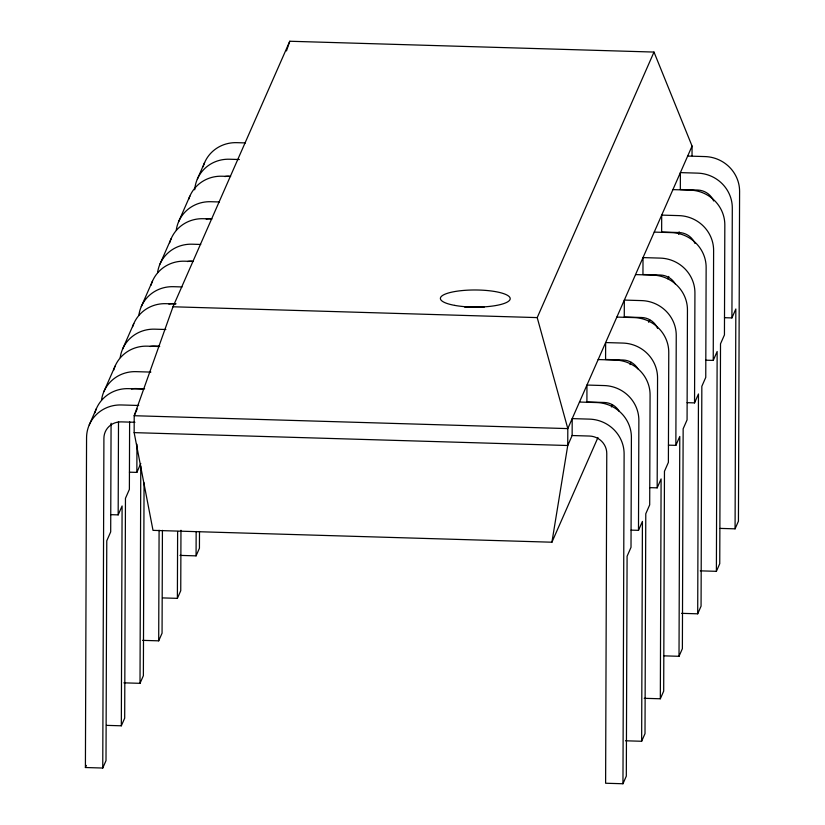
<?xml version="1.0" encoding="UTF-8"?>
<svg xmlns="http://www.w3.org/2000/svg" width="825" height="825" viewBox="0 0 825 825"><rect width="100%" height="100%" fill="white"/><g stroke="black" fill="none" stroke-linecap="round" stroke-linejoin="round"><path stroke-width="1.24" d="M111.076 423.235L110.694 531.877L106.776 540.798L106.002 760.64L102.754 768.034L85.408 767.518L86.563 437.755A34.887 33.629 23.7 0 1 121.368 404.962L138.713 405.477M102.754 768.034L103.909 438.271A17.449 16.82 23.7 0 1 121.306 421.874L134.939 422.276M110.736 514.666L118.171 514.882L118.501 421.575M106.466 725.361L121.327 725.804L122.1 505.962L118.171 514.882M129.618 421.647L129.381 489.39L125.462 498.31L124.688 718.163L121.327 725.804M597.95 437.539L551.915 542.211L153.007 530.362L134.155 432.63L134.207 415.718L172.992 306.776L289.771 41.25L653.998 52.068L692.062 146.077L692.031 155.739M129.422 472.178L136.857 472.395L136.96 444.273M123.905 682.842L140.013 683.327L140.776 466.043M144.055 482.831L143.375 675.675L140.013 683.327M142.591 640.355L158.699 640.839L159.091 530.269M162.422 530.341L162.061 633.188L158.699 640.839M162.515 597.908L177.385 598.352L177.623 531.496M180.964 530.279L180.747 590.7L177.385 598.352M179.963 555.39L196.072 555.864L196.154 531.444M199.495 531.506L199.433 548.223L196.072 555.864M572.137 435.528L572.199 418.615L589.545 419.131A34.887 33.629 23.7 0 1 624.113 453.977L622.958 783.75L605.612 783.234L606.767 453.461A17.449 16.82 23.7 0 0 589.483 436.043L572.137 435.528L567.744 445.51L551.915 542.211M631.053 530.124L638.488 530.341L638.87 420.42A34.887 33.629 23.7 0 0 604.302 385.564L586.957 385.048L586.905 401.961L604.24 402.476A17.449 16.82 23.7 0 1 619.235 411.376M625.536 740.788L641.644 741.262L642.417 521.421L638.488 530.341M649.739 487.637L657.174 487.853L657.556 377.933A34.887 33.629 23.7 0 0 622.988 343.076L605.643 342.561L605.581 359.473L622.927 359.989A17.449 16.82 23.7 0 1 637.921 368.888M644.222 698.301L660.33 698.775L661.103 478.933L657.174 487.853M668.425 445.149L675.861 445.366L676.242 335.445A34.887 33.629 23.7 0 0 641.675 300.599L624.329 300.083L624.267 316.996L641.613 317.501A17.449 16.82 23.7 0 1 657.597 328.422M664.146 655.854L679.016 656.298L679.779 436.446L675.861 445.366M687.112 402.662L694.547 402.889L694.928 292.968A34.887 33.629 23.7 0 0 660.361 258.112L643.015 257.596L642.953 274.508L660.299 275.024A17.449 16.82 23.7 0 1 675.293 283.924M681.594 613.336L697.702 613.81L698.466 393.968L694.547 402.889M705.798 360.185L713.233 360.401L713.615 250.48A34.887 33.629 23.7 0 0 679.047 215.624L661.702 215.108L661.64 232.021L678.985 232.537A17.449 16.82 23.7 0 1 694.97 243.447M700.281 570.848L716.389 571.323L717.152 351.481L713.233 360.401M724.484 317.697L731.919 317.914L732.301 207.993A34.887 33.629 23.7 0 0 697.733 173.137L680.388 172.621L680.326 189.533L697.672 190.049A17.449 16.82 23.7 0 1 713.656 200.97M720.204 528.402L735.075 528.835L735.838 308.993L731.919 317.914M678.727 234.372L679.192 231.866M286.481 50.923L289.771 41.25M89.244 424.885L96.422 408.571M103.898 391.576L115.108 366.094M122.585 349.099L133.794 323.606M141.271 306.611L152.481 281.119M159.957 264.124L171.167 238.631M178.643 221.636L189.853 196.144M197.33 179.159L204.61 162.587M137.208 408.891L134.207 415.718L567.806 428.598L692.062 146.077M136.857 472.395L140.786 463.475M85.408 767.518L86.347 765.404M134.155 432.63L567.744 445.51L567.806 428.598L537.209 317.604L653.998 52.068M611.408 406.962L612.439 404.611M630.022 364.619L631.063 362.268M648.646 322.286L649.677 319.935M667.786 278.767L668.817 276.416M622.958 783.75L626.319 776.098L627.093 556.256L631.012 547.336L631.403 437.415A34.887 33.629 23.7 0 0 596.826 402.559L579.48 402.043M641.644 741.262L645.006 733.621L645.779 513.769L649.698 504.848L650.079 394.927A34.887 33.629 23.7 0 0 615.512 360.071L598.166 359.556M660.33 698.775L663.692 691.133L664.465 471.292L668.384 462.361L668.766 352.44A34.887 33.629 23.7 0 0 634.198 317.594L616.852 317.078M679.016 656.298L682.378 648.646L683.152 428.804L687.07 419.884L687.452 309.952A34.887 33.629 23.7 0 0 652.884 275.107L635.539 274.591M697.702 613.81L701.064 606.158L701.838 386.317L705.757 377.396L706.138 267.475A34.887 33.629 23.7 0 0 671.571 232.619L654.225 232.103M716.389 571.323L719.751 563.681L720.514 343.829L724.443 334.909L724.824 224.988A34.887 33.629 23.7 0 0 690.257 190.132L672.911 189.616M735.075 528.835L738.437 521.194L739.592 191.421A34.887 33.629 23.7 0 0 705.014 156.575L687.679 156.059M245.407 142.921L236.734 142.663A34.887 33.629 23.7 0 0 203.136 166.733M239.353 159.524L229.443 159.225A34.887 33.629 23.7 0 0 194.721 189.812M230.639 176.478L221.977 176.22A34.887 33.629 23.7 0 0 188.698 199.237M219.429 201.97L210.757 201.713A34.887 33.629 23.7 0 0 176.272 230.103M211.963 218.965L203.29 218.708A34.887 33.629 23.7 0 0 169.692 242.777M200.743 244.458L192.07 244.2A34.887 33.629 23.7 0 0 157.585 272.58M193.277 261.453L184.604 261.195A34.887 33.629 23.7 0 0 151.006 285.264M182.057 286.945L173.394 286.688A34.887 33.629 23.7 0 0 138.899 315.067M175.807 303.672L173.333 303.59A17.449 16.82 23.7 0 0 168.836 304.033M175.828 303.971L165.918 303.672A34.887 33.629 23.7 0 0 132.639 326.7M172.992 306.776L537.209 317.604M165.856 329.495L154.708 329.165A34.887 33.629 23.7 0 0 120.213 357.555M159.596 346.222L154.646 346.077A17.449 16.82 23.7 0 0 150.15 346.521M159.617 346.531L147.232 346.16A34.887 33.629 23.7 0 0 113.633 370.239M150.882 372.096L136.022 371.652A34.887 33.629 23.7 0 0 101.527 400.043M144.633 388.823L135.96 388.565A17.449 16.82 23.7 0 0 131.464 389.008M143.406 389.091L128.545 388.647A34.887 33.629 23.7 0 0 94.947 412.717M464.805 307.261A34.887 8.559 0.2 0 1 484.12 307.209M224.895 176.581A17.449 16.82 23.7 0 1 229.391 176.138M187.523 261.556A17.449 16.82 23.7 0 1 192.019 261.113M206.209 219.068A17.449 16.82 23.7 0 1 210.705 218.625M454.73 305.394A34.887 8.559 0.2 0 0 509.994 299.578A34.887 8.559 0.2 0 0 461.206 290.668A34.887 8.559 0.2 0 0 454.73 305.394"/></g></svg>
